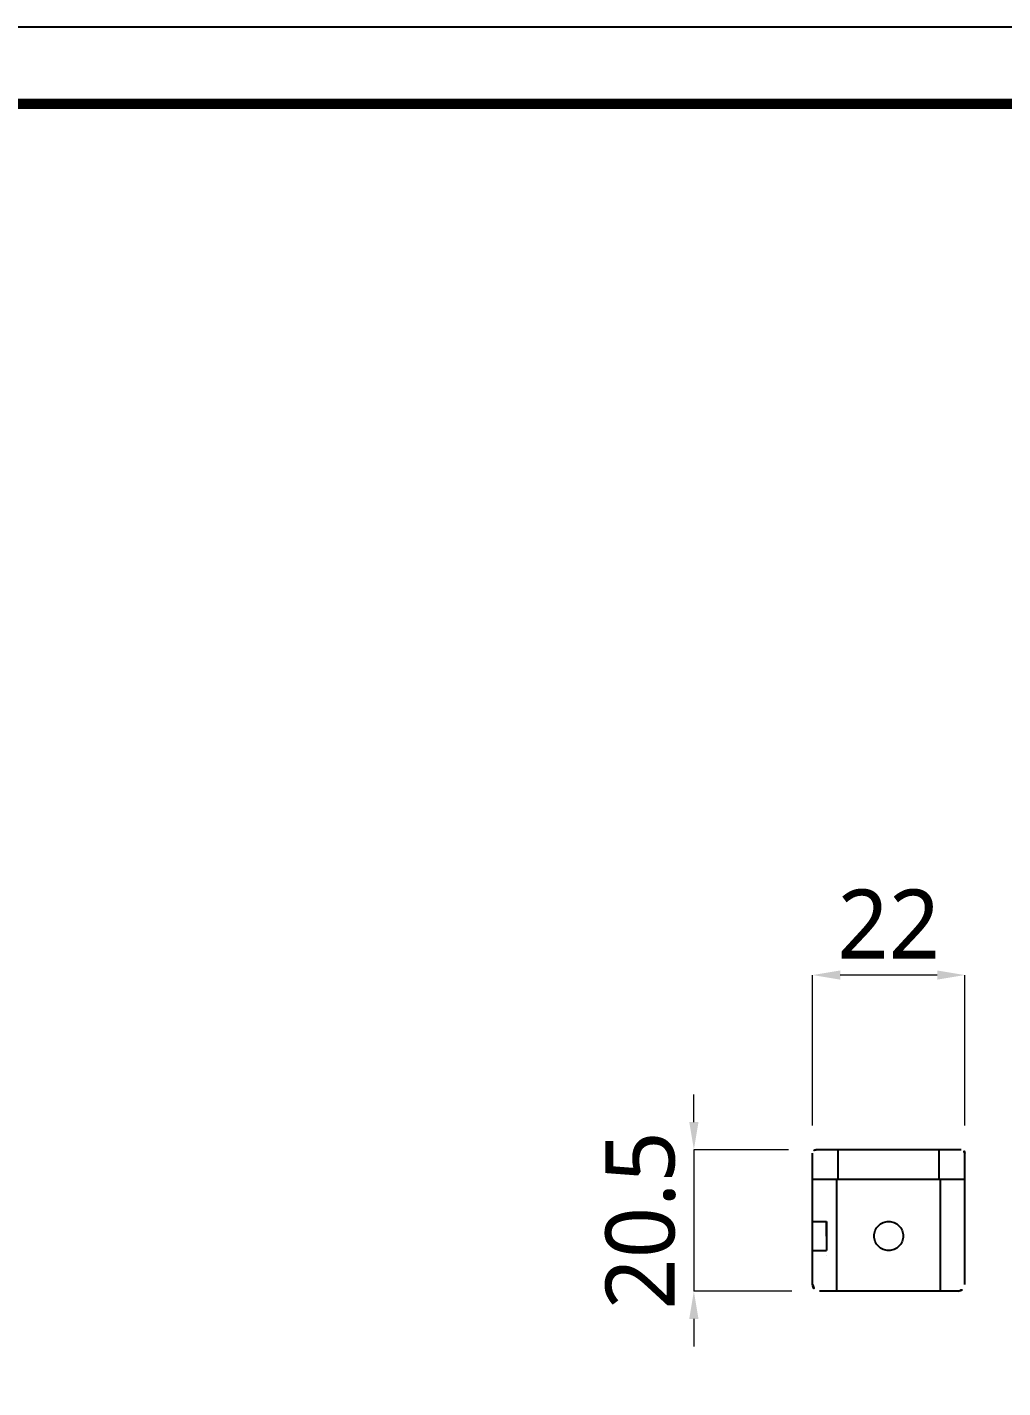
# Model space of a CAD drawing. Extents: x 16296677952 to 16296679688, y -37409618576 to -37409617304.
# Drawn here: x 16296678385.6 to 16296678526.9, y -37409617616.9 to -37409617419.8 of the extents above; entities that cross this region are included whole.
import ezdxf

# ---------------------------------------------------------------- set-up
doc = ezdxf.new("R2010")
doc.units = 0
doc.header["$LTSCALE"] = 10
doc.header["$MEASUREMENT"] = 0
doc.header["$PDMODE"] = 3
doc.header["$PDSIZE"] = -10
doc.linetypes.add('HIDDENX2', pattern=[0.75, 0.5, -0.25])
doc.layers.get('0').update_dxf_attribs({"linetype": 'CONTINUOUS'})
doc.layers.get('DEFPOINTS').update_dxf_attribs({"linetype": 'CONTINUOUS'})
doc.layers.add('Default', color=7, linetype='CONTINUOUS')
doc.styles.add('Daelim Dimension', font='')
doc.styles.get('Daelim Dimension').set_extended_font_data('NanumGothic')
doc.dimstyles.new('DEFAULT', dxfattribs={"dimscale": 2, "dimtxt": 2, "dimasz": 2, "dimexe": 0, "dimexo": 2, "dimgap": 1, "dimtad": 1, "dimdec": 1, "dimzin": 9, "dimdsep": 46, "dimtxsty": 'Daelim Dimension', "dimcen": 0.5, "dimclrd": 252, "dimclre": 252, "dimclrt": 3, "dimadec": 1, "dimazin": 0, "dimtfac": 1, "dimtdec": 1, "dimtix": 1, "dimtmove": 0, "dimatfit": 3, "dimfxl": 1, "dimtolj": 1, "dimtzin": 1, "dimlwd": 9, "dimlwe": 9, "dimarcsym": 0})

# ---------------------------------------------------------------- blocks, each defined once
blk = doc.blocks.new('*D7')
at = {"layer": 'Default', "color": 5, "lineweight": 9, "transparency": 16777216}
for p, q in [((16296678499.345329, -37409617578.888893), (16296678499.345329, -37409617557.101021)), ((16296678517.38533, -37409617557.101021), (16296678503.345329, -37409617557.101021)), ((16296678521.38533, -37409617578.888893), (16296678521.38533, -37409617557.101021))]:
    blk.add_line(p, q, dxfattribs=at)
at = {"layer": 'Default', "color": 5, "transparency": 16777216}
for points in [[(16296678503.345329, -37409617556.434357), (16296678503.345329, -37409617557.767677), (16296678499.345329, -37409617557.101021)], [(16296678517.38533, -37409617556.434357), (16296678517.38533, -37409617557.767677), (16296678521.38533, -37409617557.101021)]]:
    blk.add_solid(points, dxfattribs=at)
at = {"layer": 'DEFPOINTS', "color": 0, "transparency": 16777216}
for p in [(16296678499.345329, -37409617557.101021), (16296678499.345329, -37409617582.888893), (16296678521.38533, -37409617582.888893)]:
    blk.add_point(p, dxfattribs=at)
at = {"layer": 'Default', "color": 7, "transparency": 16777216, "insert": (16296678510.36533, -37409617549.707603), "char_height": 10, "attachment_point": 5, "style": 'Daelim Dimension'}
blk.add_mtext('\\A1;22', dxfattribs=at)
blk = doc.blocks.new('*D8')
at = {"layer": 'Default', "color": 5, "lineweight": 9, "transparency": 16777216}
for p, q in [((16296678482.14749, -37409617578.388893), (16296678482.14749, -37409617574.388893)), ((16296678495.845329, -37409617582.388893), (16296678482.14749, -37409617582.388893)), ((16296678482.14749, -37409617582.388893), (16296678482.14749, -37409617602.888893)), ((16296678496.345329, -37409617602.888893), (16296678482.14749, -37409617602.888893)), ((16296678482.14749, -37409617606.888893), (16296678482.14749, -37409617610.888893))]:
    blk.add_line(p, q, dxfattribs=at)
at = {"layer": 'Default', "color": 5, "transparency": 16777216}
for points in [[(16296678481.48082, -37409617578.388893), (16296678482.81415, -37409617578.388893), (16296678482.14749, -37409617582.388893)], [(16296678481.48082, -37409617606.888893), (16296678482.81415, -37409617606.888893), (16296678482.14749, -37409617602.888893)]]:
    blk.add_solid(points, dxfattribs=at)
at = {"layer": 'DEFPOINTS', "color": 0, "transparency": 16777216}
for p in [(16296678499.845329, -37409617582.388893), (16296678482.14749, -37409617602.888893), (16296678500.345329, -37409617602.888893)]:
    blk.add_point(p, dxfattribs=at)
at = {"layer": 'Default', "color": 7, "transparency": 16777216, "insert": (16296678474.446489, -37409617592.638893), "char_height": 10, "attachment_point": 5, "rotation": 90, "style": 'Daelim Dimension'}
blk.add_mtext('\\A1;20.5', dxfattribs=at)
blk = doc.blocks.new('121445')
at = {"color": 1, "lineweight": -3}
for p, q in [((807.3, 4752.04), (807.3, 4771.04)), ((810.99, 4767.24), (810.99, 4771.54)), ((825.65, 4767.24), (825.65, 4771.54)), ((829.34, 4752.04), (829.34, 4771.04))]:
    blk.add_line(p, q, dxfattribs=at)
at = {"color": 1, "linetype": 'ByBlock', "lineweight": -3}
for p, q in [((828.84, 4771.54), (807.8, 4771.54)), ((829.34, 4767.24), (807.3, 4767.24)), ((828.34, 4751.04), (808.3, 4751.04))]:
    blk.add_line(p, q, dxfattribs=at)
at = {"color": 1, "linetype": 'HIDDENX2', "lineweight": -3}
for p, q in [((807.3, 4761.14), (809.3, 4761.14)), ((809.3, 4759.04), (809.3, 4761.14)), ((809.3, 4761.14), (809.3, 4756.94)), ((807.3, 4756.94), (809.3, 4756.94)), ((809.3, 4756.28), (809.3, 4756.28))]:
    blk.add_line(p, q, dxfattribs=at)
blk.add_circle((818.32, 4759.04), 2.1, dxfattribs=at)
at = {"color": 1, "lineweight": -3}
for centre, radius, start, end in [((807.8, 4771.04), 0.5, 90, 180), ((828.84, 4771.04), 0.5, 0, 90), ((808.3, 4752.04), 1, 180, 270), ((828.34, 4752.04), 1, 270, 0)]:
    blk.add_arc(centre, radius, start, end, dxfattribs=at)
at = {"layer": 'Default', "color": 1, "linetype": 'HIDDENX2'}
for p, q in [((810.81, 4751.04), (810.81, 4767.24)), ((825.84, 4751.04), (825.84, 4767.24))]:
    blk.add_line(p, q, dxfattribs=at)

msp = doc.modelspace()

# ---------------------------------------------------------------- linework, layer by layer
at = {"ltscale": 0.5}
msp.add_lwpolyline([(16296678012.308201, -37409617896.841537), (16296678663.308201, -37409617896.841537), (16296678663.308201, -37409617419.841537), (16296678012.308201, -37409617419.841537)], close=True, dxfattribs=at)
at = {"color": 5, "linetype": 'ByBlock', "lineweight": 200, "const_width": 1.5}
msp.add_lwpolyline([(16296678022.7764, -37409617876.416817), (16296678652.7764, -37409617876.416817), (16296678652.7764, -37409617430.916817), (16296678022.7764, -37409617430.916817)], close=True, dxfattribs=at)

# ---------------------------------------------------------------- block references
at = {"layer": 'Default'}
msp.add_blockref('121445', (16296677692.04096, -37409622353.929787), dxfattribs=at)

# ---------------------------------------------------------------- dimensions: what is measured, and where the dimension line sits
dim = msp.add_linear_dim(base=(16296678499.345329, -37409617557.101021), p1=(16296678521.38533, -37409617582.888893), p2=(16296678499.345329, -37409617582.888893), dimstyle='DEFAULT', override={"dimtxt": 5, "dimclrd": 5, "dimclre": 5, "dimclrt": 7}, dxfattribs=at)
dim.commit()
dim.dimension.update_dxf_attribs({"geometry": '*D7', "text_midpoint": (16296678510.36533, -37409617549.707603)})
dim = msp.add_linear_dim(base=(16296678482.14749, -37409617602.888893), p1=(16296678499.845329, -37409617582.388893), p2=(16296678500.345329, -37409617602.888893), angle=90, dimstyle='DEFAULT', override={"dimtxt": 5, "dimclrd": 5, "dimclre": 5, "dimclrt": 7}, dxfattribs=at)
dim.commit()
dim.dimension.update_dxf_attribs({"geometry": '*D8', "text_midpoint": (16296678474.446489, -37409617592.638893)})

doc.saveas('drawing.dxf')
